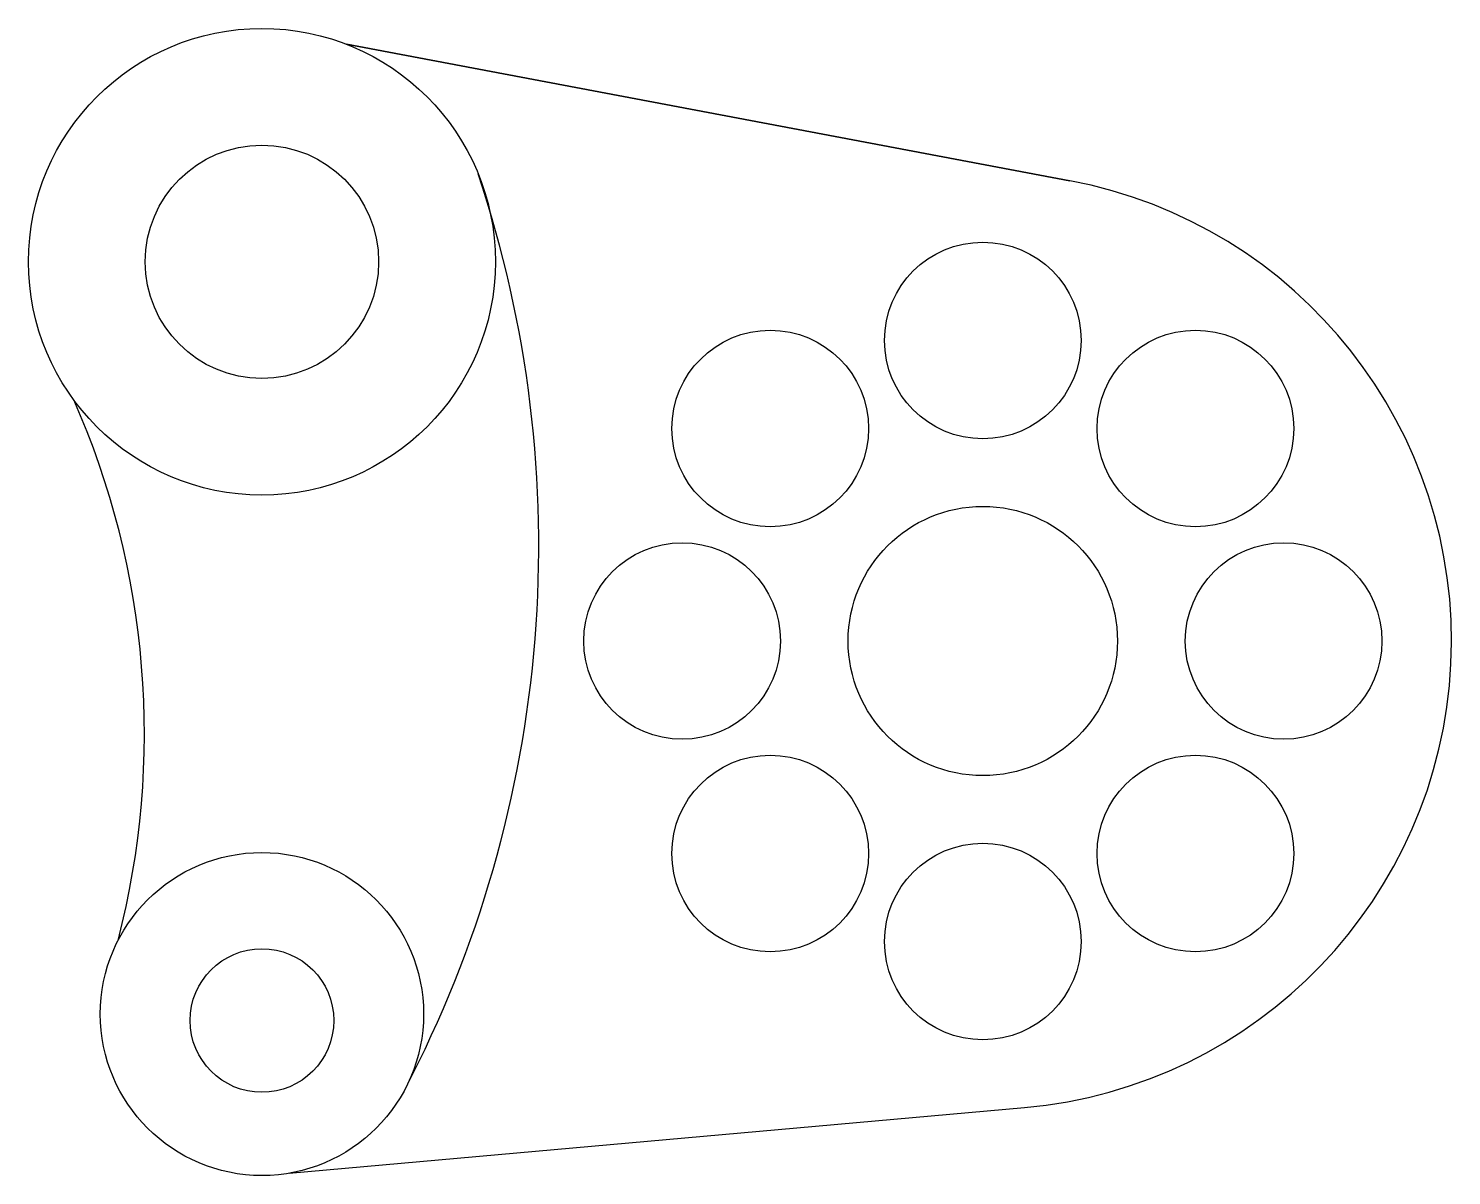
# Model space of a CAD drawing. Header units: millimetres. Extents: x 106.8 to 204.3, y 24.7 to 103.3.
import ezdxf

# ---------------------------------------------------------------- set-up
doc = ezdxf.new("R2010")
doc.units = ezdxf.units.MM

msp = doc.modelspace()

# ---------------------------------------------------------------- linework, layer by layer
for p, q in [((128.609, 102.215), (178.15, 92.866)), ((178.15, 92.866), (128.609, 102.215)), ((124.701, 24.854), (175.052, 29.349))]:
    msp.add_line(p, q)
for centre, radius in [((122.825, 87.31), 15.989), ((122.825, 87.31), 7.994), ((172.197, 81.916), 6.734), ((157.635, 75.885), 6.734), ((186.759, 75.885), 6.734), ((172.197, 61.323), 9.224), ((151.604, 61.323), 6.734), ((192.798, 61.323), 6.734), ((157.635, 46.761), 6.734), ((186.759, 46.761), 6.734), ((122.825, 35.763), 11.069), ((172.197, 40.729), 6.734), ((122.825, 35.317), 4.92)]:
    msp.add_circle(centre, radius)
for centre, radius, start, end in [((61.523, 67.855), 80.263, 332.35609, 18.51037), ((172.197, 61.323), 32.101, 275.10214, 79.31345), ((58.293, 54.973), 56.482, 345.46916, 23.89156)]:
    msp.add_arc(centre, radius, start, end)

doc.saveas('drawing.dxf')
